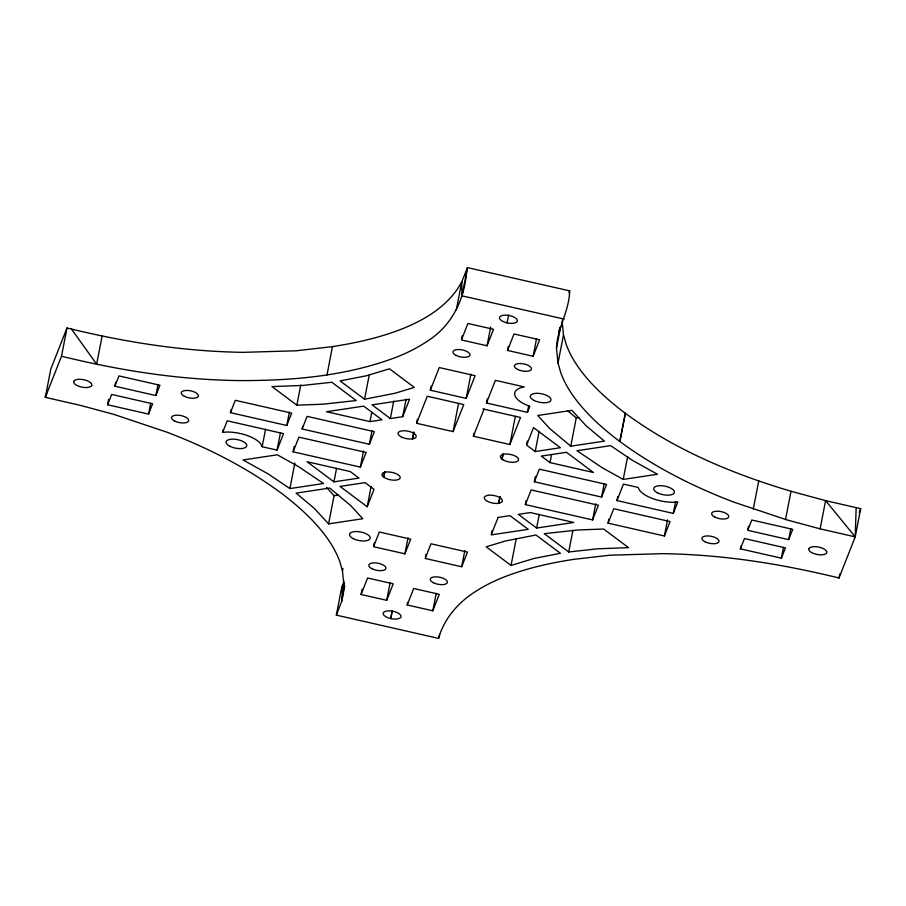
<?xml version="1.0" encoding="UTF-8"?>
<svg xmlns="http://www.w3.org/2000/svg" width="906" height="906" viewBox="0 0 906 906"><rect width="100%" height="100%" fill="white"/><g stroke="black" fill="none" stroke-linecap="round" stroke-linejoin="round"><path stroke-width="1.36" d="M344.008 581.38L341.822 586.895L336.33 615.117L438.561 638.39C444.019 618.934 457.768 602.988 474.506 592.162A319.591 132.536 11 0 1 501.573 578.028C524.631 568.651 549.047 563.192 573.577 559.376L609.874 555.208L662.852 553.657A319.591 132.536 11 0 1 712.286 556.261C755.038 560.033 797.337 567.813 839.013 577.994L855.219 536.873L856.159 507.643L825.593 500.622L791.006 491.267C732.376 473.793 674.823 449.897 625.4 413.295L625.276 413.306C607.915 400.124 591.369 385.458 578.628 367.643A319.591 132.536 11 0 1 566.25 344.518L563.498 334.824L562.105 321.154M342.604 585.083L341.822 600.972L336.33 615.117M344.699 586.193L341.822 600.972L344.031 586.182L342.468 571.04L339.75 561.482A319.591 132.536 11 0 0 327.372 538.357C314.631 520.542 298.085 505.876 280.724 492.694L280.6 492.705C258.572 476.352 234.756 462.536 210.045 450.644A319.591 132.536 11 0 0 166.863 432.162L113.669 414.325L80.407 405.378L45.3 397.349L61.506 356.228C103.171 366.409 145.481 374.189 188.233 377.961A319.591 132.536 11 0 0 237.666 380.565C292.128 380.905 347.825 376.171 398.934 356.194A319.591 132.536 11 0 0 426.001 342.06C451.754 326.5 465.05 299.161 466.783 269.444L467.439 267.61L569.67 290.883C569.251 310.985 557.337 328.232 556.488 348.017L558.017 363.046L560.769 372.74A319.591 132.536 11 0 0 573.147 395.865C585.888 413.68 602.433 428.345 619.795 441.528L619.919 441.516C641.946 457.87 665.763 471.686 690.463 483.578A319.591 132.536 11 0 0 733.645 502.06L786.85 519.897L820.111 528.844L855.219 536.873L860.7 508.651L856.159 507.643M61.506 356.228L66.987 328.006C108.663 338.176 150.962 345.979 193.714 349.739A319.591 132.536 11 0 0 243.148 352.343L296.126 350.792L332.423 346.624L327.032 374.914M102.129 335.979L96.636 364.201L71.517 329.071M107.599 404.755L111.653 394.45L152.627 403.782L148.573 414.087L107.599 404.755L108.641 399.376M114.903 386.216L118.969 375.911L159.943 385.243L155.877 395.548L114.903 386.216L115.685 382.185M148.573 414.087L150.656 403.34M155.877 395.548L157.972 384.79M222.672 432.355L227.213 420.814L283.555 433.646L277.066 450.123L262.162 446.737L260.634 443.77A26.331 10.917 11 0 0 227.146 432.026L222.672 432.355L223.193 429.671M230.43 412.66L235.311 400.293L291.641 413.125L286.772 425.492L230.43 412.66L230.951 409.976M262.162 446.737L265.56 429.263M277.066 450.123L280.464 432.649M286.772 425.492L289.388 412.049M296.851 405.186L271.981 386.579L302.91 385.424L331.8 382.253L356.228 400.543L322.74 404.223L296.851 405.186L300.769 385.027M293.136 451.822L298.923 437.145L366.149 452.445L360.362 467.122L293.136 451.822L294.178 446.443M289.897 488.572L268.063 473.849L243.046 459.965L277.293 454.812L298.221 466.431L323.533 483.498L289.897 488.572L294.858 463.034M302.14 428.991L307.111 416.364L374.337 431.675L369.365 444.291L302.14 428.991L302.661 426.296M333.94 481.856L307.043 461.72L350.294 471.573L358.991 478.085L333.94 481.856L336.545 468.413M328.584 523.883L314.325 508.379L296.103 493.113L329.75 488.051L350.871 505.741L362.796 518.719L328.584 523.883L334.065 495.661L326.466 487.394M364.529 399.218L340.101 380.928L366.364 375.786L389.478 368.799L414.325 387.406L394.971 393.261L364.529 399.218L369.229 375.027M360.362 467.122L363.499 451.007M369.988 421.607L381.958 419.806L363.668 406.126L326.534 411.72L369.988 421.607L371.822 412.207M342.468 571.04L342.989 568.345M369.365 444.291L371.981 430.86M344.031 586.182L344.552 583.498M367.19 506.748L374.042 489.353L365.084 482.638L340.033 486.42L367.19 506.748L371.109 486.59M390.35 418.549L372.06 404.857L409.569 399.206L402.683 416.692L390.35 418.549L393.748 401.075M383.68 477.179A9.219 3.817 11 0 1 385.696 472.083A9.219 3.817 11 0 1 398.368 474.971L398.493 474.948A9.219 3.817 11 0 1 396.477 480.044A9.219 3.817 11 0 1 383.804 477.156L384.722 471.8M361.098 594.483L367.598 577.994L393.204 583.826L386.703 600.304L361.098 594.483L362.14 589.104M383.804 477.156L384.846 471.788M373.804 545.355L374.325 542.66M402.683 416.692L406.081 399.218M413.782 432.162L412.558 438.946L413.872 432.23M416.601 423.295L427.258 396.25L463.747 404.563L453.091 431.596L416.601 423.295L417.383 419.263M386.703 600.304L390.101 582.841M430.327 390.214L439.263 367.553L475.118 375.718L466.182 398.38L430.327 390.214L431.12 386.183M390.565 618.549A9.219 3.828 11 0 1 383.238 612.943A9.219 3.828 11 0 1 393.419 611.335L393.623 611.38A9.219 3.828 11 0 1 400.962 616.975A9.219 3.828 11 0 1 390.78 618.594L392.105 610.701M390.78 618.594L392.309 610.746M404.914 553.838L410.701 539.161L379.331 532.015L373.544 546.692L404.914 553.838L408.051 537.711M456.307 309.931L461.788 281.709L466.783 269.444M564.178 319.105L461.947 295.832L467.439 267.61M407.202 604.97L413.691 588.492L439.297 594.325L432.808 610.803L407.202 604.97L407.723 602.286M461.686 338.606L462.207 335.911M425.446 557.111L425.967 554.427M453.091 431.596L458.572 403.374M466.182 398.38L470.882 374.189M432.808 610.803L436.205 593.339M487.032 345.775L493.532 329.297L467.915 323.465L461.426 339.943L487.032 345.775L490.69 326.964M482.909 408.923L520.52 417.485L509.863 444.529L473.374 436.216L473.895 433.532M438.561 638.39L439.637 634.302M486.465 403L495.389 380.339L524.268 386.907L520.474 387.836A26.331 10.917 11 0 0 524.302 404.042L529.784 406.364L527.439 412.332L486.465 403L487.247 398.968M507.1 322.887A9.219 3.828 11 0 0 517.281 321.279A9.219 3.828 11 0 0 509.942 315.673L509.738 315.628A9.219 3.828 11 0 0 499.784 316.828A9.219 3.828 11 0 0 504.823 322.242L507.1 322.887L508.628 315.05M461.686 566.76L467.462 552.082L430.973 543.781L425.186 558.458L461.686 566.76L464.812 550.633M507.519 350.441L514.019 333.963L539.625 339.795L533.124 356.273L507.519 350.441L508.3 346.409M503.068 453.895L502.026 459.274L503.192 453.883M491.482 533.555L492.003 530.859M509.863 444.529L515.344 416.307M500.01 496.601L498.708 503.328L499.919 496.545M533.124 356.273L536.522 338.799M527.439 412.332L528.742 405.605M526.873 443.747L527.394 441.063M511.029 565.423L534.155 558.436L560.418 553.294L535.978 535.004L505.537 540.961L486.194 546.816L511.029 565.423L516.261 538.549M535.22 451.528L526.613 445.095L533.498 427.609L560.395 447.734L535.22 451.528L539.138 431.369M525.367 504.608L531.154 489.931L598.379 505.231L592.592 519.919L525.367 504.608L526.148 500.576M559.738 327.87L558.696 333.249L560.055 327.847M556.488 348.017L560.667 326.511M534.37 481.777L539.342 469.149L606.567 484.461L601.595 497.077L534.37 481.777L535.412 476.397M558.017 363.046L563.498 334.824M536.635 528.051L518.345 514.37L530.316 512.558L573.77 522.456L536.635 528.051L539.24 514.619M550.01 462.604L541.312 456.092L566.488 452.298L593.464 472.502L550.01 462.604L551.573 454.54M570.769 446.171L549.648 428.481L537.711 415.503L571.935 410.339L586.182 425.843L604.404 441.109L570.769 446.171L576.25 417.949L567.802 410.871M568.719 551.969L544.291 533.679L577.768 529.999L603.656 529.036L628.538 547.643L597.609 548.798L568.719 551.969L572.898 530.463M592.592 519.919L595.729 503.793M601.595 497.077L604.2 483.645M619.795 441.528L625.276 413.306M619.919 441.516L625.4 413.295M608.062 523.158L613.736 508.73L670.078 521.562L664.392 535.99L608.062 523.158L608.843 519.127M616.952 500.576L623.453 484.098L638.266 487.473A26.331 10.917 11 0 0 673.339 502.275L677.813 501.947L673.294 513.408L616.952 500.576L617.733 496.545M623.226 479.41L657.462 474.257L632.456 460.373L610.621 445.65L576.986 450.724L602.297 467.779L623.226 479.41L627.665 456.556M664.392 535.99L667.529 519.863M673.294 513.408L675.65 501.312M740.395 548.843L744.46 538.549L785.434 547.87L781.368 558.175L740.395 548.843L740.927 546.159M747.971 528.957L748.492 526.273M753.26 509.149L758.752 480.927M785.525 519.489L791.006 491.267M781.368 558.175L783.463 547.428M788.684 539.636L792.739 529.331L751.765 519.999L747.71 530.304L788.684 539.636L790.768 528.889M820.111 528.844L825.593 500.622L855.219 536.873M839.013 577.994L839.794 573.962M46.727 393.464L45.3 397.349L50.781 369.127L66.987 328.006M73.782 381.381L73.748 381.471A9.219 3.828 11 0 0 81.325 387.032A9.219 3.828 11 0 0 91.676 385.548L91.71 385.469M473.374 436.216L484.031 409.184M859.216 512.411L860.7 508.651M568.889 292.695L569.67 290.883M332.423 346.624C356.953 342.808 381.369 337.349 404.427 327.972A319.591 132.536 11 0 0 431.494 313.838C443.815 305.594 454.948 295.016 461.788 281.709L461.947 295.832M576.25 417.949L578.945 417.553M334.065 495.661L338.176 495.038M73.805 381.301A9.219 3.828 11 0 1 84.167 379.818A9.219 3.828 11 0 1 91.744 385.378M498.617 503.26A9.219 3.817 11 0 0 500.622 498.164A9.219 3.817 11 0 0 487.949 495.276L488.04 495.344A9.219 3.817 11 0 0 486.024 500.44A9.219 3.817 11 0 0 498.708 503.328M498.107 517.417L491.211 534.891L528.243 529.319L509.953 515.627L498.107 517.417M808.843 548.674L808.809 548.753A9.219 3.828 11 0 0 816.385 554.313A9.219 3.828 11 0 0 826.736 552.841L826.77 552.751A9.219 3.828 11 0 0 819.194 547.19A9.219 3.828 11 0 0 808.832 548.674M401.426 436.986A9.219 3.817 11 0 0 416.103 436.93A9.219 3.817 11 0 0 403.895 430.746A9.219 3.817 11 0 0 401.426 436.986M503.781 460.248A9.219 3.817 11 0 0 518.459 460.191A9.219 3.817 11 0 0 506.239 454.008A9.219 3.817 11 0 0 503.781 460.248M534.098 400.441A10.532 4.371 11 0 0 550.871 400.373A10.532 4.371 11 0 0 536.918 393.306A10.532 4.371 11 0 0 534.098 400.441M657.53 492.841A10.532 4.371 11 0 0 674.291 492.773A10.532 4.371 11 0 0 660.338 485.707A10.532 4.371 11 0 0 657.53 492.841M353.329 538.662A10.532 4.371 11 0 0 370.101 538.594A10.532 4.371 11 0 0 356.137 531.528A10.532 4.371 11 0 0 353.329 538.662M229.898 446.273A10.532 4.371 11 0 0 246.67 446.205A10.532 4.371 11 0 0 232.717 439.138A10.532 4.371 11 0 0 229.898 446.273M456.08 355.401A8.686 3.601 11 0 0 469.908 355.345A8.686 3.601 11 0 0 458.402 349.523A8.686 3.601 11 0 0 456.08 355.401M517.541 369.399A8.686 3.601 11 0 0 531.38 369.342A8.686 3.601 11 0 0 519.863 363.51A8.686 3.601 11 0 0 517.541 369.399M714.823 517.088A8.686 3.601 11 0 0 728.662 517.032A8.686 3.601 11 0 0 717.144 511.199A8.686 3.601 11 0 0 714.823 517.088M705.072 541.811A8.686 3.601 11 0 0 718.911 541.754A8.686 3.601 11 0 0 707.393 535.922A8.686 3.601 11 0 0 705.072 541.811M433.453 582.728A8.686 3.601 11 0 0 447.292 582.671A8.686 3.601 11 0 0 435.775 576.839A8.686 3.601 11 0 0 433.453 582.728M371.992 568.741A8.686 3.601 11 0 0 385.831 568.674A8.686 3.601 11 0 0 374.314 562.853A8.686 3.601 11 0 0 371.992 568.741M184.45 396.33A8.686 3.601 11 0 0 198.289 396.273A8.686 3.601 11 0 0 186.772 390.441A8.686 3.601 11 0 0 184.45 396.33M174.711 421.052A8.686 3.601 11 0 0 188.55 420.984A8.686 3.601 11 0 0 177.032 415.163A8.686 3.601 11 0 0 174.711 421.052"/></g></svg>
